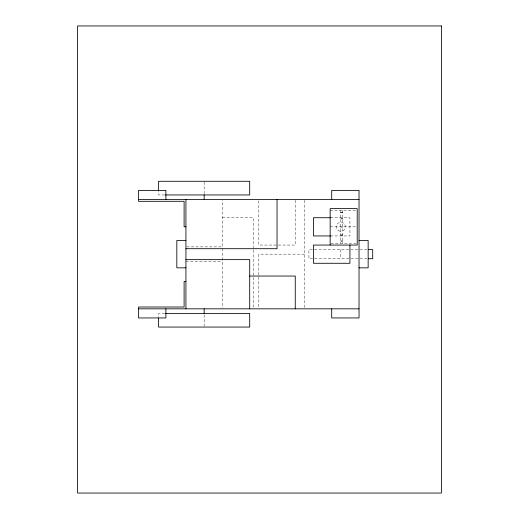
<?xml version="1.0" encoding="UTF-8"?>
<svg xmlns="http://www.w3.org/2000/svg" width="519" height="519" viewBox="0 0 519 519"><rect width="100%" height="100%" fill="white"/><g stroke="black" fill="none" stroke-linecap="round" stroke-linejoin="round"><path stroke-width="0.39" stroke-dasharray="2.6 1.95" d="M164.705 194.949L158.6 194.949L158.6 191.738M330.155 210.442L357.208 210.442M340.814 212.511L342.819 212.511M340.814 212.764L342.819 212.764M222.372 217.727L253.35 217.727L253.35 249.172M330.486 217.727L349.923 217.727L349.923 235.95L330.486 235.95M340.814 218.421L342.819 218.421M340.814 218.862L342.819 218.862M330.155 226.835L357.208 226.835M340.814 227.095L342.819 227.095M340.814 234.815L342.819 234.815M340.814 235.256L342.819 235.256M340.814 240.913L342.819 240.913M340.814 241.166L342.819 241.166M330.914 243.236L357.208 243.236M186.743 246.882L222.372 246.882L222.372 200.302M366.978 249.613L308.922 249.613L308.922 258.728L366.978 258.728M304.368 254.167L258.819 254.167L258.819 308.033M185.932 261.459L222.372 261.459M164.705 313.392L158.6 313.392L158.6 317.407M342.819 210.442L342.819 243.236M340.814 210.442L340.814 243.236M340.814 249.613L340.814 258.728M304.368 200.308L304.368 308.033M295.259 200.308L295.259 245.059L258.819 245.059L258.819 200.308M253.35 249.976L253.35 276.582M253.35 277.393L253.35 308.831M222.372 248.504L222.372 308.033M204.155 182.046L204.155 194.19M204.155 314.91L204.155 326.295M338.537 230.786A4.554 4.554 0 0 0 345.369 226.835A4.554 4.554 0 0 0 338.537 222.891A4.554 4.554 0 0 0 338.537 230.786"/><path stroke-width="0.78" d="M165.509 194.949L249.704 194.949L249.704 181.287L158.6 181.287L158.6 190.934M138.56 199.504L359.031 199.504M330.486 217.727L313.482 217.727L313.482 235.95L330.486 235.95M185.932 226.835L184.109 226.797L184.109 201.288L138.56 201.327L138.56 190.395L165.892 190.395L165.892 199.504M185.932 240.505L176.823 240.505L176.823 267.836L185.932 267.836M359.031 240.505L368.146 240.505L368.146 267.836L359.031 267.836M185.932 248.705L277.036 248.705L277.036 199.504M368.425 249.613L372.7 249.613L372.7 258.728L368.425 258.728M185.932 259.636L249.704 259.636L249.704 308.831M249.704 276.037L295.259 276.037L295.259 308.831M185.932 281.499L184.109 281.499L184.109 307.014L138.56 307.014L138.56 317.946L165.892 317.946L165.892 308.831M138.56 308.831L359.031 308.831M165.509 313.392L249.704 313.392L249.704 327.054L158.6 327.054L158.6 318.212M349.923 245.059L349.923 263.282L313.482 263.282L313.482 245.059L357.208 245.059L357.208 208.619L330.155 208.619L330.155 245.059M331.699 199.504L331.699 190.395L359.031 190.395L359.031 317.946L331.699 317.946L331.699 308.831M204.155 194.949L204.155 199.504M204.155 308.831L204.155 313.392M185.932 199.504L185.932 308.831M441.39 25.95L77.61 25.95L77.61 493.05L441.39 493.05L441.39 25.95"/></g></svg>
